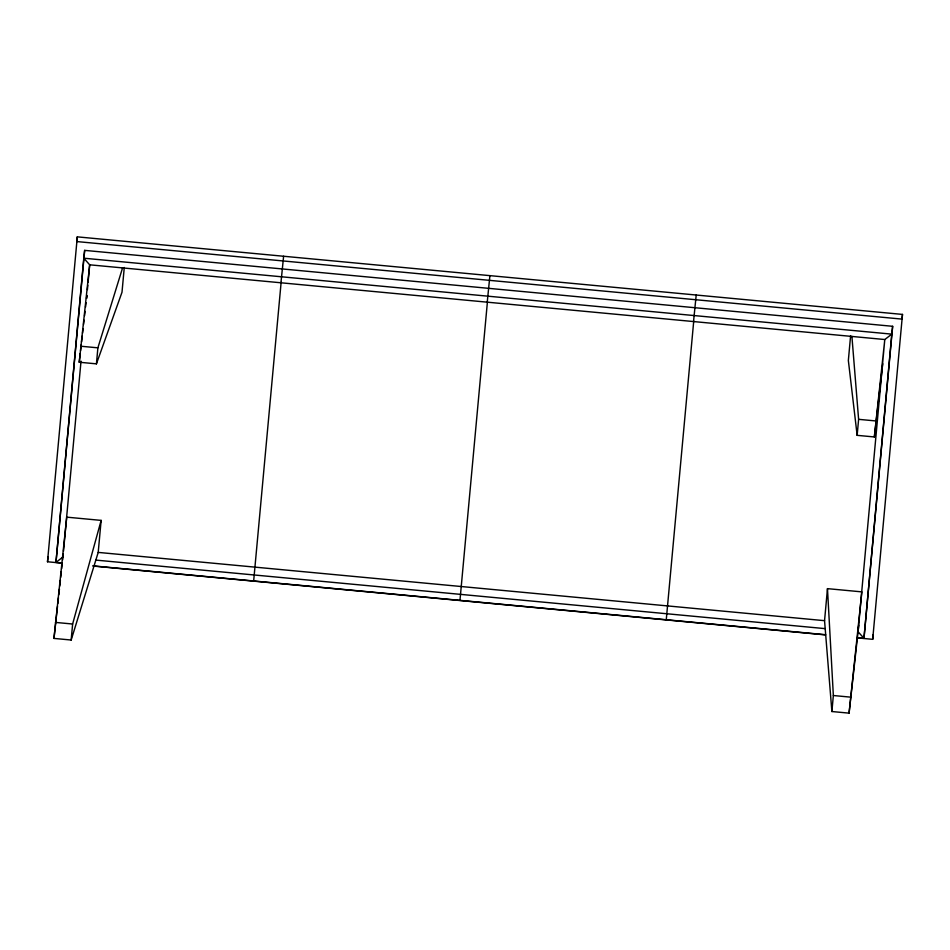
<?xml version="1.0" encoding="UTF-8"?>
<svg xmlns="http://www.w3.org/2000/svg" width="950" height="950" viewBox="0 0 950 950"><rect width="100%" height="100%" fill="white"/><g stroke="black" fill="none" stroke-linecap="round" stroke-linejoin="round"><path stroke-width="1.43" d="M62.237 563.16L47.5 561.771L77.306 236.859L902.5 314.414L872.694 639.326L857.957 637.937M858.064 637.783L863.966 638.341L892.656 326.301L84.657 250.373L55.967 562.4L61.869 562.958M53.972 638.412L66.749 517.156L101.139 520.386L98.206 552.401L71.167 640.027L53.972 638.412L57.499 606.433M124.272 267.484L122.004 292.232L96.425 363.85L79.23 362.235L89.68 264.812L83.79 258.198L84.657 250.373M62.641 559.906L63.223 554.087M63.496 551.166L81.023 361.131M86.616 298.371L86.889 295.426L86.557 298.324M87.424 289.596L87.816 285.214M88.089 282.304L89.68 264.812L884.794 339.53L891.789 334.139L892.656 326.301M71.167 640.027L72.627 624.019L101.139 520.386M96.425 363.85L97.886 347.831L122.562 267.9M253.662 580.984L281.129 282.328M280.939 282.779L283.611 256.251M459.966 600.364L487.433 301.72M487.243 302.171L489.903 275.631M666.259 619.756L693.726 321.112M693.536 321.563L696.207 295.022M824.553 620.671L827.474 588.644L861.864 591.874L849.074 713.141L831.891 711.526L824.553 620.671L98.206 552.401M850.606 335.754L848.35 360.489L857.149 435.338L874.344 436.952L882.728 363.731M831.891 711.526L833.352 695.519L827.474 588.644M857.149 435.338L858.61 419.33L851.913 336.442M874.344 436.952L884.794 339.53L858.064 631.726L849.074 713.141M77.306 236.859L76.784 241.561L901.977 319.105L902.5 314.414M47.5 561.771L48.022 557.068M57.819 603.523L58.461 597.704M58.781 594.807L59.434 588.988M59.755 586.079L60.396 580.26M60.717 577.351L61.358 571.544M61.679 568.634L62.154 564.276M858.361 629.114L858.788 625.207M872.694 639.326L873.216 634.624M79.23 362.235L80.228 353.519M80.56 350.609L81.225 344.803M81.558 341.893L82.222 336.086M82.555 333.189L83.054 328.831M83.552 324.473L84.051 320.114M84.55 315.756L85.061 311.398M85.559 307.04L86.058 302.682M62.961 556.997L55.967 562.4L83.79 258.198L891.789 334.139L863.966 638.341L858.064 631.726M80.702 346.216L97.886 347.831M858.61 419.33L875.805 420.945M95.831 560.096L825.194 628.639M92.851 565.867L825.609 634.731M93.183 566.058L825.538 634.897M55.432 622.404L72.627 624.019M833.352 695.519L850.547 697.134"/></g></svg>
